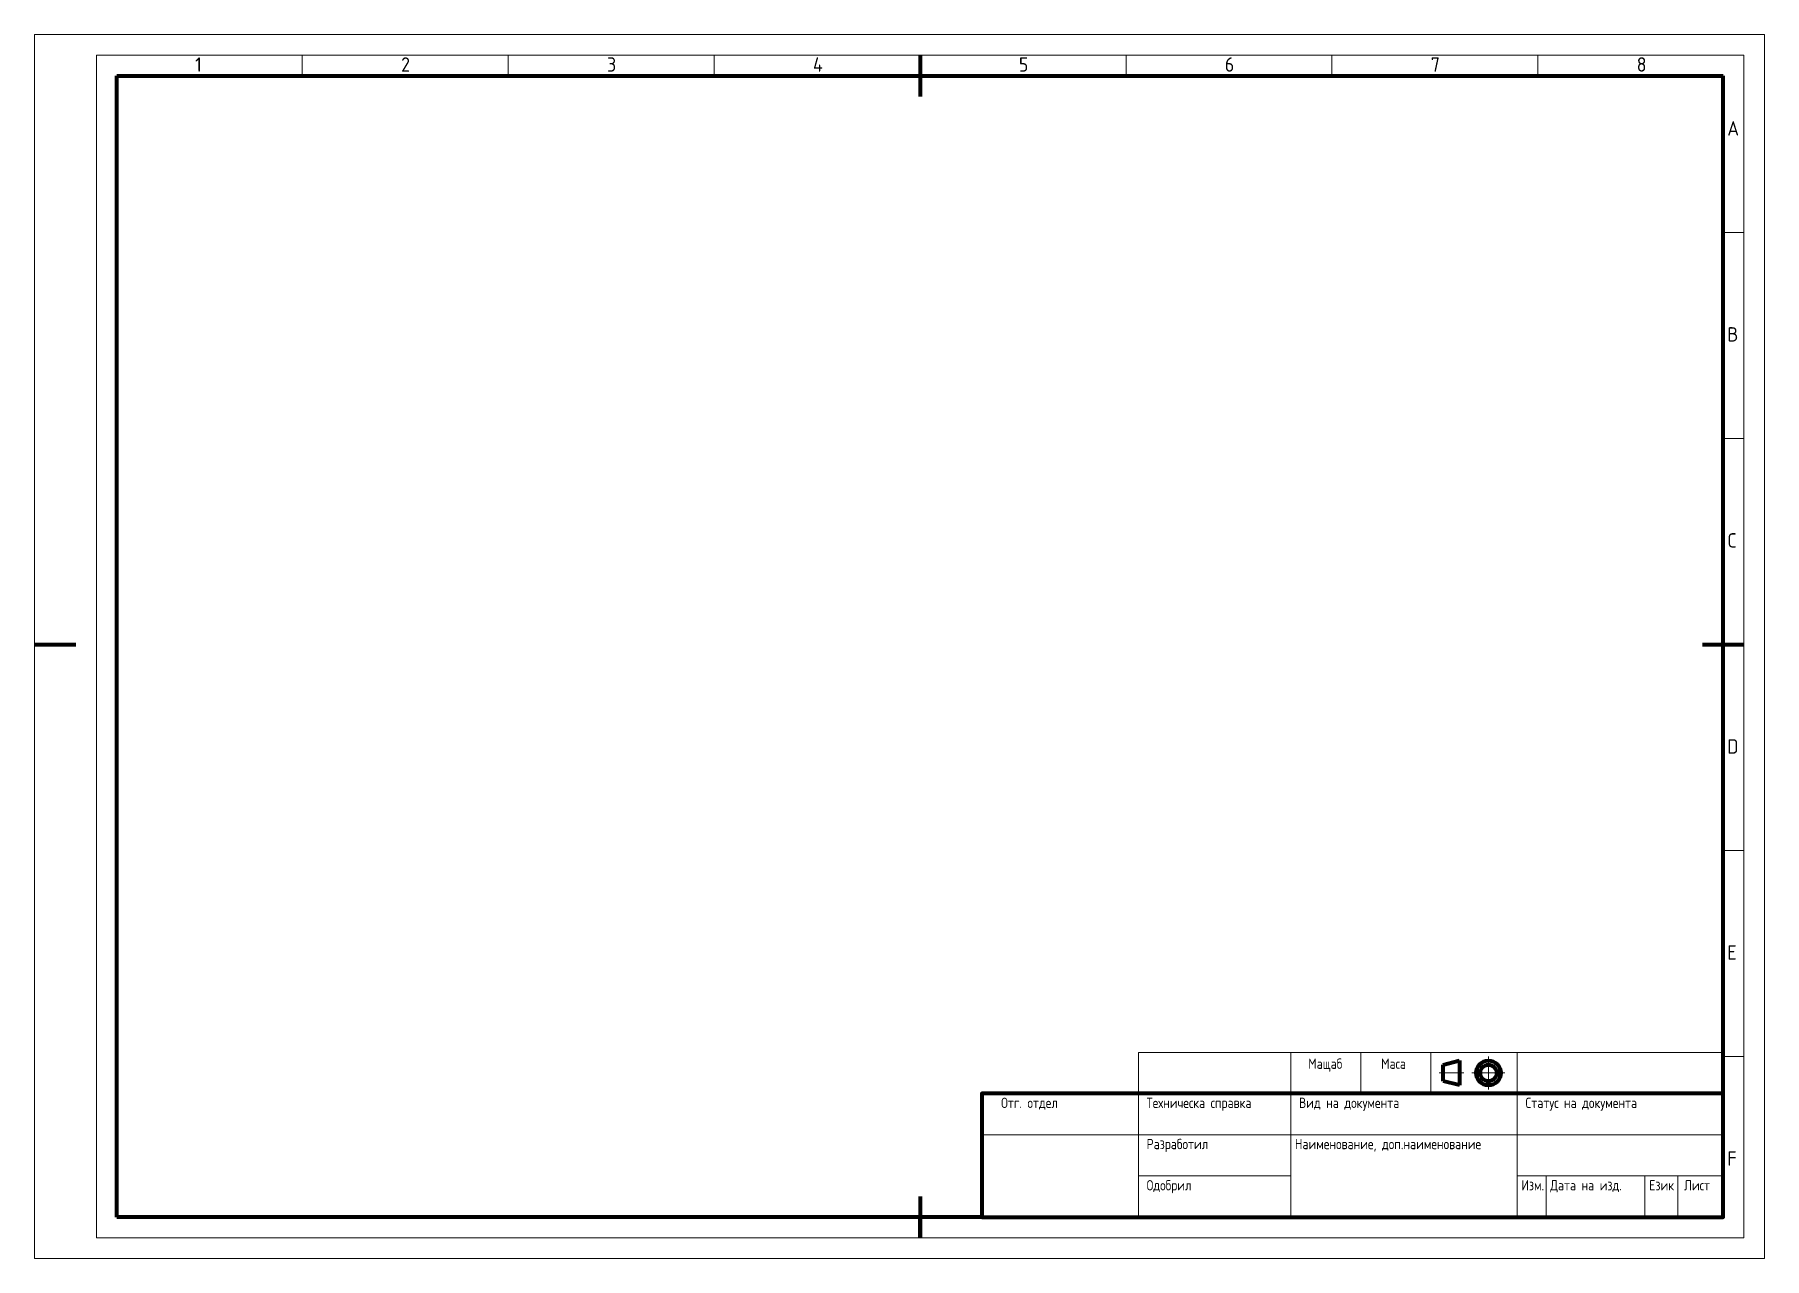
# Model space of a CAD drawing. Extents: x 0 to 420, y 0 to 297.
import ezdxf
from ezdxf.enums import TextEntityAlignment as Align

# ---------------------------------------------------------------- set-up
doc = ezdxf.new("R2010")
doc.units = 0
for name, color, linetype, lineweight in [('Text35', 253, 'CONTINUOUS', 35), ('Thick', 10, 'CONTINUOUS', 70), ('Thin', 160, 'CONTINUOUS', 20)]:
    doc.layers.add(name, color=color, linetype=linetype, lineweight=lineweight)
doc.styles.add('ISO Proportional', font='isocp.shx')
doc.styles.add('WFTEXTn', font='simplexc.shx', dxfattribs={"width": 0.8})

msp = doc.modelspace()

# ---------------------------------------------------------------- linework, layer by layer
at = {"layer": 'Thick'}
for p, q in [((215, 292), (215, 282)), ((20, 10), (20, 287)), ((20, 287), (410, 287)), ((410, 10), (410, 287)), ((0, 149), (10, 149)), ((405, 149), (415, 149)), ((342, 47), (346, 48)), ((342, 43), (342, 47)), ((346, 48), (346, 42)), ((346, 42), (342, 43)), ((215, 15), (215, 5)), ((215, 5), (215, 10))]:
    msp.add_line(p, q, dxfattribs=at)
at = {"layer": 'Thick', "ltscale": 0.5}
msp.add_line((230, 10), (20, 10), dxfattribs=at)
at = {"layer": 'Thick'}
msp.add_lwpolyline([(230, 10), (410, 10), (410, 40), (230, 40)], close=True, dxfattribs=at)
for radius in [3, 2]:
    msp.add_circle((353, 45), radius, dxfattribs=at)
at = {"layer": 'Thin'}
for p, q in [((420, 297), (0, 297)), ((0, 297), (0, 0)), ((420, 297), (420, 0)), ((415, 292), (15, 292)), ((15, 292), (15, 5)), ((65, 292), (65, 287)), ((115, 292), (115, 287)), ((165, 292), (165, 287)), ((265, 292), (265, 287)), ((315, 292), (315, 287)), ((365, 292), (365, 287)), ((415, 292), (415, 5)), ((410, 249), (415, 249)), ((410, 199), (415, 199)), ((410, 99), (415, 99)), ((305, 40), (305, 50)), ((322, 40), (322, 50)), ((339, 40), (339, 50)), ((353, 41), (353, 49)), ((360, 40), (360, 50)), ((410, 49), (415, 49)), ((341, 45), (347, 45)), ((349, 45), (357, 45)), ((268, 10), (268, 40)), ((305, 10), (305, 40)), ((360, 10), (360, 40)), ((230, 30), (410, 30)), ((268, 20), (305, 20)), ((360.02, 20), (410, 20)), ((367, 20), (367, 10)), ((391, 10.11), (391, 20)), ((399, 9.94), (399, 20)), ((15, 5), (415, 5)), ((0, 0), (420, 0))]:
    msp.add_line(p, q, dxfattribs=at)
msp.add_lwpolyline([(268, 40), (410, 40), (410, 50), (268, 50)], close=True, dxfattribs=at)

# ---------------------------------------------------------------- texts
at = {"layer": 'Text35', "ltscale": 0.5, "style": 'ISO Proportional'}
for s, p in [('1', (39, 288)), ('2', (89, 288)), ('3', (139, 288)), ('4', (189, 288)), ('5', (239, 288)), ('6', (289, 288)), ('7', (339, 288)), ('8', (389, 288)), ('A', (411, 272.5)), ('B', (411, 222.5)), ('C', (411, 172.5)), ('D', (411, 122.5)), ('E', (411, 72.5)), ('F', (411, 22.5))]:
    msp.add_text(s, height=3.5, dxfattribs=at).set_placement(p)
at = {"layer": 'Text35', "style": 'WFTEXTn', "width": 0.8}
for s, p in [('Мащаб', (313.38, 46)), ('Маса', (329.95, 46)), ('Отг. отдел', (241.57, 36.5))]:
    msp.add_text(s, height=2.5, dxfattribs=at).set_placement(p, align=Align.CENTER)
for s, p in [('Техническа справка', (270, 36.5)), ('Вид на документа', (307, 36.5)), ('Статус на документа', (362, 36.5)), ('Разработил', (270, 26.5)), ('Наименование, доп.наименование', (306, 26.5)), ('Одобрил', (270, 16.5)), ('Изм.', (361, 16.5)), ('Дата на изд.', (368, 16.5)), ('Език', (392.02, 16.5)), ('Лист', (400.51, 16.5))]:
    msp.add_text(s, height=2.5, dxfattribs=at).set_placement(p)

doc.saveas('drawing.dxf')
